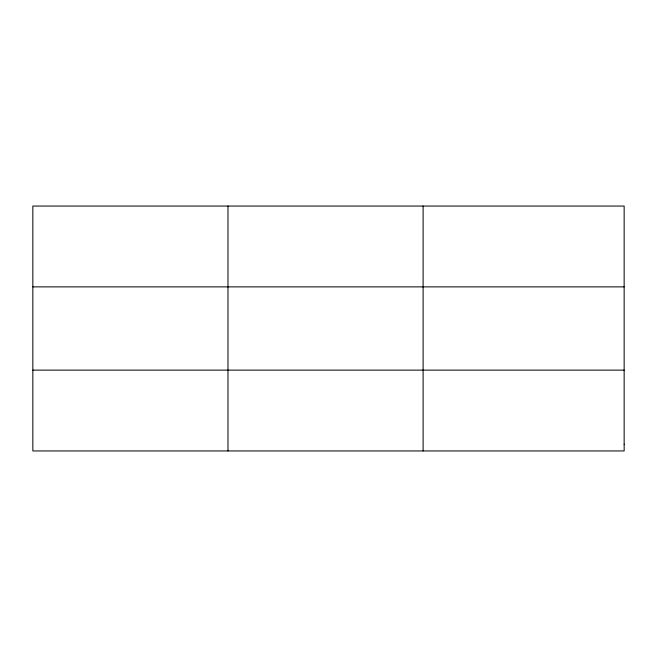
<?xml version="1.0" encoding="UTF-8"?>
<svg xmlns="http://www.w3.org/2000/svg" width="657" height="657" viewBox="0 0 657 657"><rect width="100%" height="100%" fill="white"/><g stroke="black" fill="none" stroke-linecap="round" stroke-linejoin="round"><path stroke-width="0.99" d="M227.979 450.948L227.979 206.052M423.108 450.948L423.108 206.052M32.85 286.871L624.15 286.871M32.85 370.129L624.15 370.129M624.15 444.214L624.15 450.948L32.85 450.948L32.85 206.052L624.15 206.052L624.15 444.214"/></g></svg>
